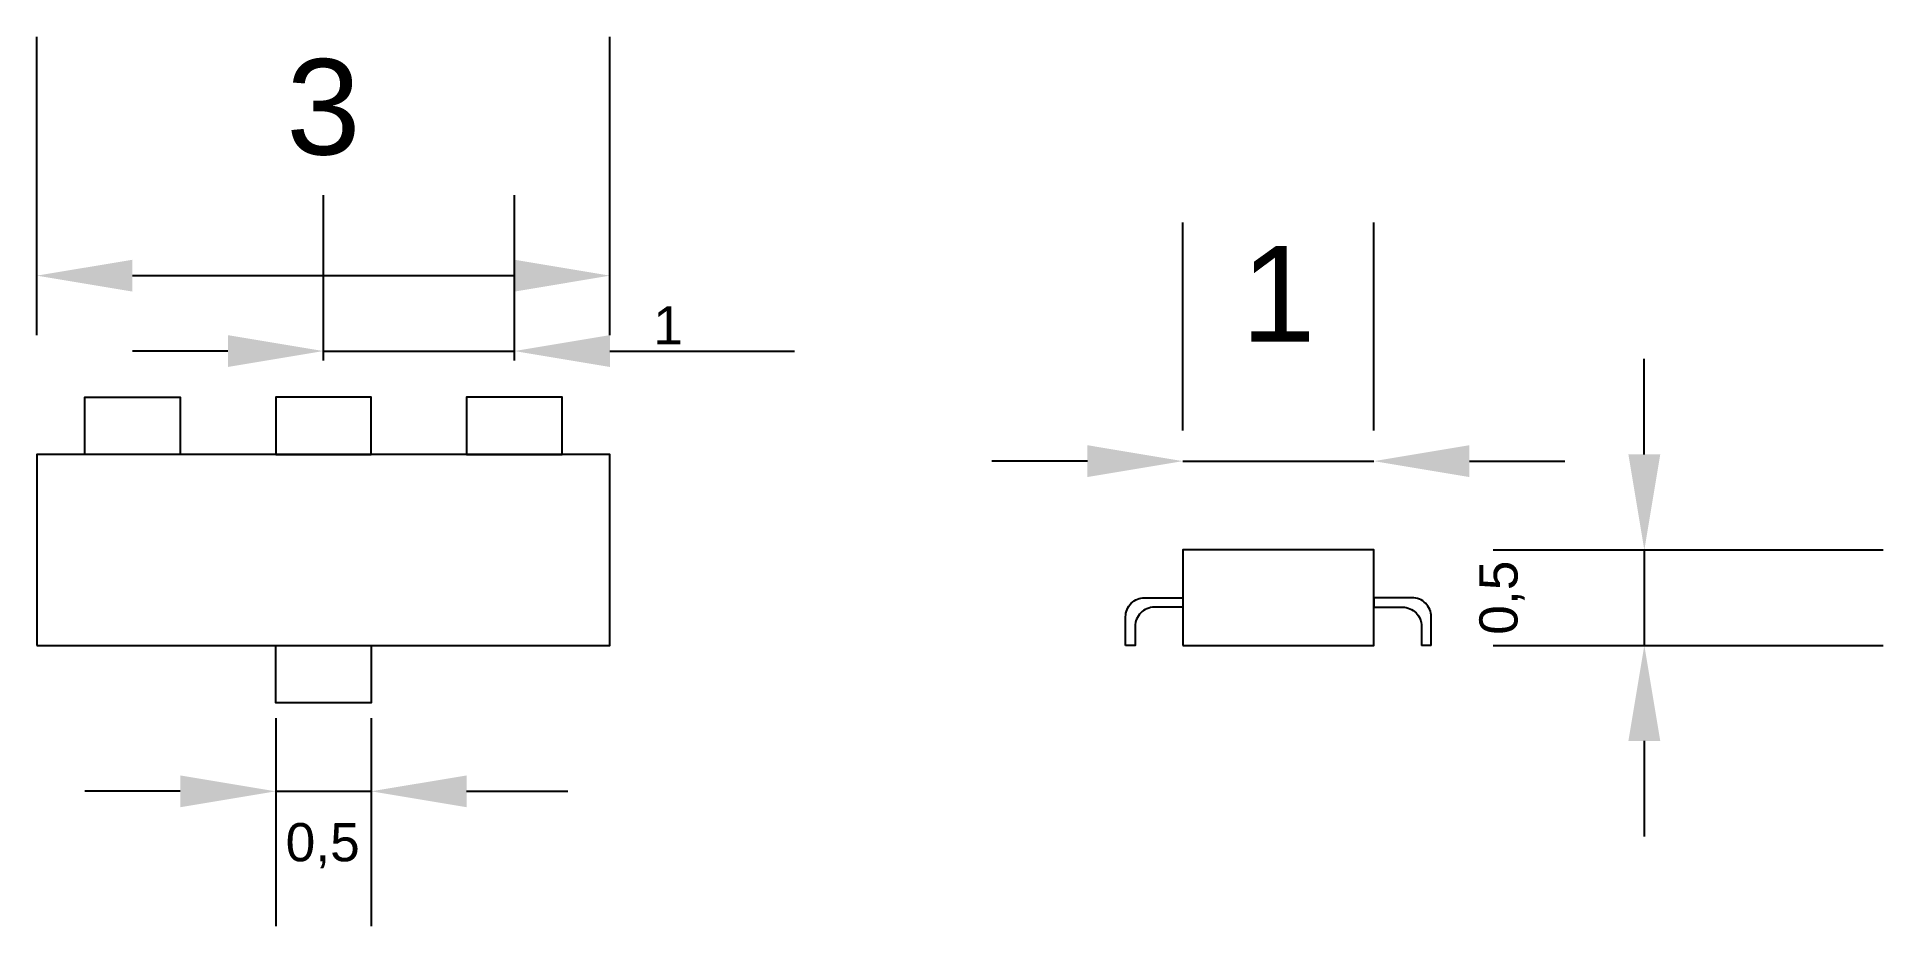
# Model space of a CAD drawing. Header units: millimetres. Extents: x 10 to 19.67, y 8.83 to 13.49.
import ezdxf

# ---------------------------------------------------------------- set-up
doc = ezdxf.new("R2010")
doc.units = ezdxf.units.MM
doc.layers.add('BigChip', color=222, linetype='Continuous')
doc.layers.add('Pins', color=9, linetype='Continuous')
doc.styles.get("Standard").update_dxf_attribs({"font": 'arial.ttf'})
doc.dimstyles.new('ISO-25', dxfattribs={"dimtxt": 0.5, "dimasz": 0.5, "dimexe": 1.25, "dimexo": 0.625, "dimtad": 1, "dimtxsty": 'Standard', "dimcen": 2.5, "dimadec": 0, "dimazin": 0, "dimtfac": 1, "dimtmove": 0, "dimatfit": 3, "dimfxl": 1, "dimarcsym": 0})

# ---------------------------------------------------------------- blocks, each defined once
blk = doc.blocks.new('*D3')
at = {"color": 0, "lineweight": -2, "transparency": 16777216}
for p, q in [((10, 11.925), (10, 13.4862)), ((13, 11.925), (13, 13.4862)), ((10.5, 12.2362), (12.5, 12.2362))]:
    blk.add_line(p, q, dxfattribs=at)
at = {"color": 0, "transparency": 16777216}
for points in [[(10.5, 12.3195), (10.5, 12.1528), (10, 12.2362)], [(12.5, 12.3195), (12.5, 12.1528), (13, 12.2362)]]:
    blk.add_solid(points, dxfattribs=at)
at = {"layer": 'Defpoints', "color": 0, "transparency": 16777216}
for p in [(13, 12.2362), (10, 11.3), (13, 11.3)]:
    blk.add_point(p, dxfattribs=at)
at = {"color": 0, "transparency": 16777216, "insert": (11.5, 13.1166), "char_height": 0.5, "attachment_point": 5}
blk.add_mtext('3', dxfattribs=at)
blk = doc.blocks.new('*D6')
at = {"color": 0, "lineweight": -2, "transparency": 16777216}
for p, q in [((16, 11.425), (16, 12.515)), ((17, 11.425), (17, 12.515)), ((15.5, 11.265), (15, 11.265)), ((16, 11.265), (17, 11.265)), ((17.5, 11.265), (18, 11.265))]:
    blk.add_line(p, q, dxfattribs=at)
at = {"color": 0, "transparency": 16777216}
for points in [[(15.5, 11.3484), (15.5, 11.1817), (16, 11.265)], [(17.5, 11.3484), (17.5, 11.1817), (17, 11.265)]]:
    blk.add_solid(points, dxfattribs=at)
at = {"layer": 'Defpoints', "color": 0, "transparency": 16777216}
for p in [(17, 11.265), (16, 10.8), (17, 10.8)]:
    blk.add_point(p, dxfattribs=at)
at = {"color": 0, "transparency": 16777216, "insert": (16.5, 12.1411), "char_height": 0.5, "attachment_point": 5}
blk.add_mtext('1', dxfattribs=at)
blk = doc.blocks.new('*D7')
at = {"color": 0, "lineweight": -2, "transparency": 16777216}
for p, q in [((18.4159, 11.3), (18.4159, 11.8)), ((17.625, 10.8), (19.6659, 10.8)), ((18.4159, 10.8), (18.4159, 10.3)), ((17.625, 10.3), (19.6659, 10.3)), ((18.4159, 9.8), (18.4159, 9.3))]:
    blk.add_line(p, q, dxfattribs=at)
at = {"color": 0, "transparency": 16777216}
for points in [[(18.3326, 11.3), (18.4992, 11.3), (18.4159, 10.8)], [(18.3326, 9.8), (18.4992, 9.8), (18.4159, 10.3)]]:
    blk.add_solid(points, dxfattribs=at)
at = {"layer": 'Defpoints', "color": 0, "transparency": 16777216}
for p in [(17, 10.8), (17, 10.3), (18.4159, 10.3)]:
    blk.add_point(p, dxfattribs=at)
at = {"color": 0, "transparency": 16777216, "insert": (17.6707, 10.55), "char_height": 0.5, "attachment_point": 5, "rotation": 90}
blk.add_mtext('{\\H0.4x;0,5}', dxfattribs=at)

msp = doc.modelspace()

# ---------------------------------------------------------------- linework, layer by layer
for p, q in [((11.5, 11.7918), (11.5, 12.6582)), ((12.5, 11.7918), (12.5, 12.6582)), ((11, 11.8414), (10.5, 11.8414)), ((11.5, 11.8414), (12.5, 11.8414)), ((13, 11.8414), (13.9671, 11.8414)), ((11.25, 9.9194), (11.25, 8.8306)), ((11.75, 9.9194), (11.75, 8.8306)), ((10.75, 9.5361), (10.25, 9.5361)), ((11.25, 9.5361), (11.75, 9.5361)), ((12.25, 9.5361), (12.7789, 9.5361))]:
    msp.add_line(p, q)
for points in [[(11, 11.9247), (11, 11.758), (11.5, 11.8414)], [(13, 11.9247), (13, 11.758), (12.5, 11.8414)], [(10.75, 9.6194), (10.75, 9.4528), (11.25, 9.5361)], [(12.25, 9.6194), (12.25, 9.4528), (11.75, 9.5361)]]:
    msp.add_solid(points)
at = {"layer": 'BigChip'}
for points in [[(10, 10.3), (13, 10.3), (13, 11.3), (10, 11.3)], [(16, 10.3), (17, 10.3), (17, 10.8), (16, 10.8)]]:
    msp.add_lwpolyline(points, close=True, dxfattribs=at)
at = {"layer": 'Pins'}
msp.add_line((17.3, 10.3), (17.25, 10.3), dxfattribs=at)
for points in [[(10.75, 11.3), (10.25, 11.3), (10.25, 11.6), (10.75, 11.6)], [(11.25, 11.3), (11.75, 11.3), (11.75, 11.6), (11.25, 11.6)], [(12.25, 11.3), (12.75, 11.3), (12.75, 11.6), (12.25, 11.6)], [(11.25, 10.3), (11.75, 10.3), (11.75, 10), (11.25, 10)]]:
    msp.add_lwpolyline(points, close=True, dxfattribs=at)
msp.add_lwpolyline([(15.7, 10.3), (15.7, 10.45, -0.414214), (15.8, 10.55), (16, 10.55), (16, 10.5), (15.85, 10.5, 0.414214), (15.75, 10.4), (15.75, 10.3)], format="xyb", close=True, dxfattribs=at)
msp.add_lwpolyline([(17.3, 10.3), (17.3, 10.45, 0.414214), (17.2, 10.55), (17, 10.55), (17, 10.5), (17.15, 10.5, -0.414214), (17.25, 10.4), (17.25, 10.3)], format="xyb", dxfattribs=at)

# ---------------------------------------------------------------- texts
at = {"attachment_point": 5}
for s, insert, char_height in [('1', (13.3046, 11.9757), 0.2), ('{\\H0.4x;0,5}', (11.4963, 9.2512), 0.5)]:
    msp.add_mtext(s, dxfattribs=dict(at, insert=insert, char_height=char_height))

# ---------------------------------------------------------------- dimensions: what is measured, and where the dimension line sits
dim = msp.add_linear_dim(base=(13, 12.2362), p1=(10, 11.3), p2=(13, 11.3), dimstyle='ISO-25')
dim.commit()
dim.dimension.update_dxf_attribs({"geometry": '*D3', "text_midpoint": (11.5, 13.1166)})
dim = msp.add_linear_dim(base=(17, 11.265), p1=(16, 10.8), p2=(17, 10.8), dimstyle='ISO-25')
dim.commit()
dim.dimension.update_dxf_attribs({"geometry": '*D6', "text_midpoint": (16.5, 11.265), "dimtype": 160})
dim = msp.add_linear_dim(base=(18.4159, 10.3), p1=(17, 10.8), p2=(17, 10.3), angle=90, text='{\\H0.4x;<>}', dimstyle='ISO-25')
dim.commit()
dim.dimension.update_dxf_attribs({"geometry": '*D7', "text_midpoint": (18.4159, 10.55), "dimtype": 160})

doc.saveas('drawing.dxf')
